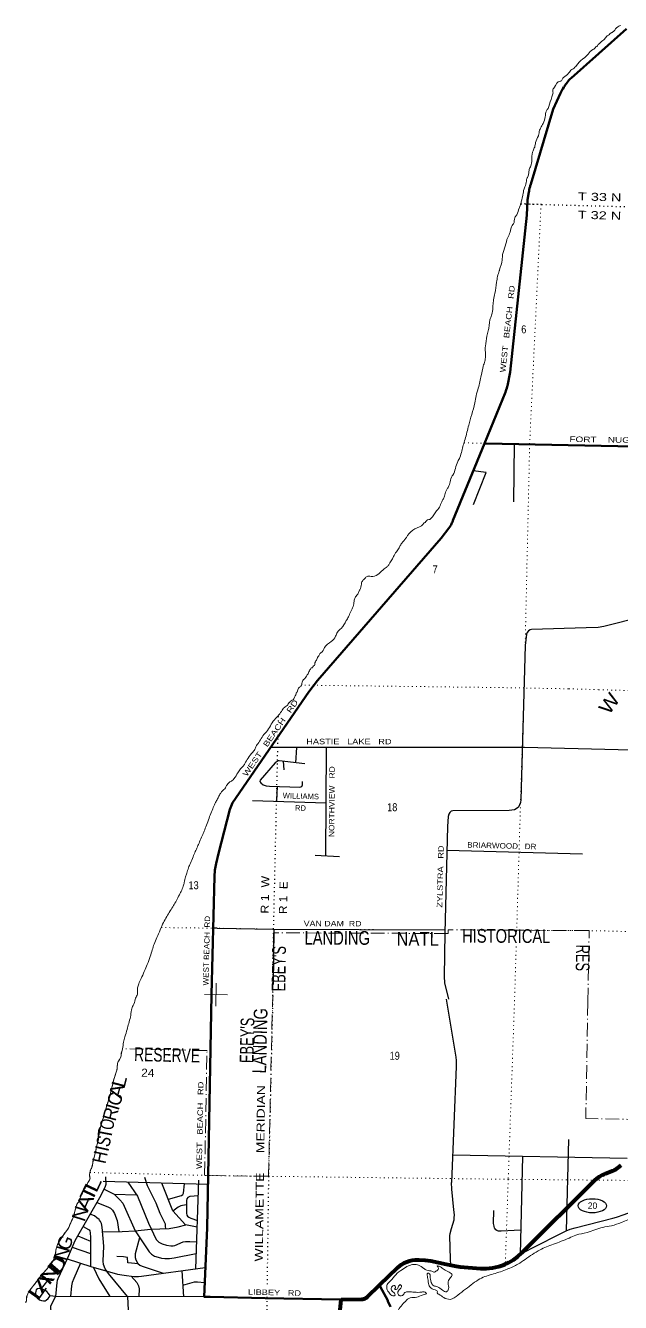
# Model space of a CAD drawing. Header units: feet. Extents: x -493433 to -244333, y 184684 to 373072.
# Drawn here: x -433929 to -420945, y 272885 to 300780 of the extents above; entities that cross this region are included whole.
import ezdxf
from ezdxf.enums import TextEntityAlignment as Align

# ---------------------------------------------------------------- set-up
doc = ezdxf.new("R2010")
doc.units = ezdxf.units.FT
doc.header["$LTSCALE"] = 60
doc.linetypes.add('DOT_DASHED', pattern=[7.7, 5, -1.2, 0.3, -1.2])
doc.linetypes.add('DOTTED', pattern=[1.5, 0.3, -1.2])
for name, color, linetype, lineweight in [('17', 7, 'Continuous', 25), ('23', 7, 'Continuous', 70), ('26', 7, 'Continuous', 40), ('27', 7, 'Continuous', 13), ('29', 7, 'Continuous', 25), ('30', 7, 'Continuous', 13), ('39', 7, 'Continuous', 13), ('4', 7, 'Continuous', 13), ('44', 7, 'DOT_DASHED', 13), ('6', 7, 'DOTTED', 25), ('7', 7, 'DOTTED', 13)]:
    doc.layers.add(name, color=color, linetype=linetype, lineweight=lineweight)
doc.layers.add('42', color=7, linetype='Continuous')

msp = doc.modelspace()

# ---------------------------------------------------------------- linework, layer by layer
at = {"layer": '17'}
msp.add_ellipse((-421556.9, 274997.02), major_axis=(-309.24, 1), ratio=0.500121, dxfattribs=at)
at = {"layer": '23'}
for points in [[(-426200.17, 273264.21), (-425801, 273648.95), (-425753.97, 273690.8), (-425719.91, 273715.63), (-425666.04, 273748.09), (-425609.07, 273774.74), (-425549.62, 273795.29), (-425488.36, 273809.52), (-425425.94, 273817.26), (-425388.05, 273817.97), (-425363.19, 273818.44), (-425338.05, 273817.17), (-425203.5, 273810.37), (-425086.6, 273793.7), (-424745.41, 273721.05), (-424529.76, 273674.61), (-424440.81, 273661.96), (-423999.88, 273627.36), (-423878.59, 273626.99), (-423739.86, 273640.2), (-423603.27, 273667.83), (-423602.31, 273668.11), (-423489.41, 273706.96), (-423381.2, 273757.4), (-423278.85, 273818.88), (-423183.49, 273890.71), (-423096.16, 273972.12), (-421500, 275554.95), (-421458.26, 275591.09), (-421398.76, 275635.01), (-421335, 275672.46), (-421298.33, 275689.3), (-421273.2, 275700.84), (-421248.33, 275710.33), (-421124.55, 275757.58), (-421099.49, 275767.14), (-421074.55, 275780.84), (-421056.12, 275790.96), (-420991.4, 275834.1), (-420931.54, 275883.77)], [(-427038, 272951.95), (-426595.02, 272955.37), (-426570.64, 272958.57), (-426546.73, 272964.31), (-426523.55, 272972.51), (-426501.35, 272983.09), (-426480.39, 272995.93), (-426473.13, 273001.12), (-426200.17, 273264.21)], [(-427071.83, 272650.04), (-427038, 272951.95)]]:
    msp.add_lwpolyline(points, dxfattribs=at)
at = {"layer": '26'}
for points in [[(-423911.1, 291652.65), (-423455.61, 292769.35), (-423444.17, 292797.39), (-423437.75, 292819.35), (-423426.78, 292856.83), (-423416.08, 292893.43), (-423413.4, 292906.83), (-423353.37, 293206.71), (-422989.62, 296637.74), (-422969.65, 296971.66), (-422943.57, 297139.57), (-422939.99, 297162.66), (-422935.38, 297189.57), (-422928.69, 297228.63), (-422918.49, 297265.11), (-422915.35, 297276.32), (-422903.67, 297315.11), (-422410.75, 298952.15), (-422255.08, 299304.23), (-422208.85, 299386.98), (-422202.38, 299398.56), (-422178.99, 299436.98), (-422177.44, 299439.45), (-422168.59, 299451.02), (-422140.69, 299489.45), (-422123.3, 299513.41), (-422104.62, 299538.41), (-422086.28, 299563.41), (-422070.52, 299583.33), (-422069.24, 299584.64), (-422040.73, 299613.77), (-422020.38, 299631.89), (-420811.45, 300707.92)], [(-429714.46, 282690.69), (-429473.34, 283656.97), (-429412.56, 283802.27), (-427745.51, 286223.4), (-427558.64, 286471.77), (-424856.63, 289577.7), (-424689.81, 289802.85), (-424670.79, 289828.53), (-424655.57, 289852.85), (-424642.38, 289873.92), (-424621.87, 289914.33), (-424613.16, 289931.48), (-424599.76, 289964.33), (-423911.1, 291652.65)], [(-423911.1, 291652.65), (-423884.04, 291652.1), (-420648.53, 291585.96), (-416117.05, 291489.59)], [(-429871.62, 279611.77), (-429807.33, 282189.95), (-429794.63, 282331.71), (-429767.05, 282472.22), (-429714.46, 282690.69)], [(-429900.99, 273005.44), (-430033.34, 273009.17), (-429968.16, 274518.15), (-429945.38, 275656.52), (-429871.62, 279611.76)], [(-425967.03, 272788.31), (-426019.39, 272914.65), (-426024.13, 272924.48), (-426186.05, 273236.95), (-426200.17, 273264.21)], [(-427038, 272951.95), (-427063, 272952.33), (-428697, 272976.95), (-429900.99, 273005.44)]]:
    msp.add_lwpolyline(points, dxfattribs=at)
at = {"layer": '29'}
for p, q in [((-423263.33, 291639.41), (-423280.69, 290377.36)), ((-428014.17, 285009.07), (-428036.58, 284674.33)), ((-427368.73, 285008.49), (-427384.66, 282645.18)), ((-428306.25, 284707.06), (-428293.99, 284523.73)), ((-428439.7, 284155.83), (-428454.38, 283843.73)), ((-428976.25, 283852.05), (-427376.87, 283800.04)), ((-427604.3, 282658.21), (-427076.79, 282626.92)), ((-424732.85, 282762), (-421772.4, 282685.21)), ((-429745.85, 281060.46), (-429835.48, 281061.26)), ((-428511.44, 281029.17), (-428525.7, 279830.57)), ((-424750, 279510.95), (-424539.62, 278241.01)), ((-424526.96, 278041.87), (-424629.37, 275502.88)), ((-422082, 276447.95), (-422130.32, 274447.91)), ((-424602, 276107.95), (-420798, 276039.95)), ((-423082.84, 276076.9), (-423130, 273940.95)), ((-429949.3, 275460.51), (-432235.17, 275527.4)), ((-430215.75, 273619.54), (-430143.31, 275554.77)), ((-431998.39, 275247.5), (-431506.98, 275232.36)), ((-432788.74, 274338.36), (-432511.9, 274221.14)), ((-432910, 274093.83), (-432511.05, 273954.02)), ((-430520.6, 273577.49), (-430484.63, 273009.99)), ((-433272.3, 273015.06), (-433395.09, 273027.41)), ((-430033.34, 273009.17), (-433272.3, 273015.06))]:
    msp.add_line(p, q, dxfattribs=at)
for points in [[(-424154.03, 290316.94), (-423876.41, 291016.24), (-424157.1, 291049.57)], [(-420468.02, 287862.19), (-421308.88, 287649.98), (-421432.35, 287632.26), (-421692.38, 287625.76), (-422885.81, 287587.79), (-422916.97, 287578.63), (-422952.63, 287553.66), (-422981.15, 287521.56), (-422998.08, 287482.85), (-423023.66, 287234.11), (-423120.22, 283865.13), (-423127.35, 283808.05), (-423147.32, 283753.83), (-423172.28, 283703.88), (-423202.23, 283679.63), (-423255.71, 283643.96), (-423373.47, 283629.06), (-424604.68, 283627.76), (-424642.74, 283615.42), (-424671.27, 283586.88), (-424692.66, 283551.21), (-424705.17, 283500.57), (-424720.21, 283285.83), (-424776.42, 280956.39), (-424791.47, 280008.45), (-424781.81, 279869.82), (-424700.66, 279512.75)], [(-416973.57, 282967.82), (-416950.04, 283445.12), (-416969.51, 283476.32), (-416997.84, 283485.95), (-417696.43, 283531.62), (-417714.73, 283551.23), (-417715.77, 283590.14), (-417707.63, 283889.34), (-417725.43, 283936.49), (-417761.09, 283975.73), (-417806.68, 284013.23), (-418256.71, 284375.27), (-418298.69, 284427.72), (-418345.14, 284566.96), (-418448.63, 284807.41), (-418488.47, 284856.85), (-418534.83, 284878.25), (-418581.18, 284892.52), (-418656.91, 284900.65), (-423042.23, 285004.59), (-428581.27, 285009.58)], [(-427836.85, 284650.09), (-428396.1, 284717.97), (-428418.73, 284717.71), (-428477.32, 284672.87), (-428810.96, 284295.75), (-428814.51, 284264.67), (-428795.67, 284235.28), (-428743.2, 284193.32), (-428675.7, 284167.35), (-428607.7, 284161.22), (-427940.93, 284139.81), (-427896.06, 284154.72), (-427883.88, 284189.75), (-427886.45, 284267.08)], [(-429745.85, 281060.46), (-428511.44, 281036.3), (-424774.84, 281022.04)], [(-424539.62, 278241.01), (-424531.04, 278171.48), (-424527.46, 278132.1), (-424526.96, 278041.87)], [(-432180.84, 275628.94), (-432178.38, 275462.98), (-432190.79, 275420), (-432287.24, 275222.72), (-432850.3, 274229.8), (-433016.7, 273850.84), (-433221.59, 273401.46), (-433238.21, 273360.82), (-433246.43, 273320.23), (-433272.3, 273015.06)], [(-431333.88, 275625.22), (-431274.84, 275439.12), (-431084.21, 275063.56), (-430999.79, 274832.75), (-430885.12, 274601.37), (-430878.52, 274550.44), (-430874.07, 274495.83)], [(-432210.02, 275362.04), (-431998.39, 275247.5), (-431868.19, 275123.09), (-431809.1, 275052.89), (-431773.37, 274985.92), (-431539.41, 274446.67), (-431233.36, 273988.52), (-431177.63, 273937.16), (-431111.16, 273896.52), (-431033.61, 273870.66), (-430961.58, 273854.76), (-430889.59, 273848.49), (-430786.2, 273844.8), (-430685.24, 273857.65), (-430203.1, 273957.67)], [(-431696.98, 275511.65), (-431488.94, 275205.83), (-431247.89, 274614.17), (-431075.04, 274259.04), (-431018.84, 274199.47), (-430944.99, 274166.22), (-430852.67, 274132.97), (-430761.04, 274118.46), (-430704.95, 274118.19), (-430668.03, 274129.27), (-430490.77, 274206.86), (-430440.59, 274215.04), (-430346.75, 274217.94), (-430193.62, 274210.91)], [(-430181.65, 274530.54), (-430439.77, 274583.02), (-430716.46, 274885.78), (-430950.85, 275489.82)], [(-430810.47, 275142.91), (-430528.71, 275220.1), (-430498.16, 275241.31), (-430481.29, 275275.52), (-430457.01, 275475.37)], [(-424647.32, 273699.15), (-424657.47, 273827.65), (-424671.78, 274338.4), (-424664.62, 274390.92), (-424633.61, 274500.7), (-424576.36, 274691.64), (-424571.59, 274734.6), (-424569.2, 274796.66), (-424581.13, 274911.22), (-424624.07, 275359.92), (-424629.37, 275502.88)], [(-422130.32, 274447.91), (-422042.98, 274484), (-421933.25, 274515.03), (-421112.64, 274725.06), (-421033.92, 274748.93), (-420864.55, 274806.21), (-420597.38, 274906.45), (-420244.33, 275049.65), (-420110.75, 275111.72), (-419905.59, 275211.95), (-419460, 275432.95)], [(-432374.69, 275068.52), (-432130.38, 274975.31), (-432076.71, 274941.3), (-432030.67, 274897.72), (-431990.05, 274831.22), (-431930.43, 274675.15), (-431892.18, 274434.43)], [(-430155.98, 275216.37), (-430343.5, 275202.58), (-430387.37, 275174.81), (-430409.53, 275145.25), (-430413.73, 275113.4), (-430416.89, 274835.96), (-430405.84, 274790.59), (-430391.07, 274768.42), (-430361.52, 274746.25), (-430318.16, 274723.52), (-430176.26, 274674.56)], [(-431702.19, 273012.2), (-432117.53, 273514.32), (-432194.28, 273621.06), (-432226.66, 273715.46), (-432233.77, 273787.54), (-432223.29, 274111.54), (-432253.79, 274530.36), (-432274.84, 274611.78), (-432294.69, 274655.73), (-432313.42, 274681.42), (-432324.05, 274693.98), (-432370.39, 274737.01), (-432424.68, 274774.85), (-432519.39, 274813.34)], [(-430423.63, 275015.05), (-430542.47, 274997.48), (-430595.9, 274970), (-430713.97, 274879.37)], [(-423120, 274461.95), (-423550.61, 274443.42), (-423603.09, 274444.62), (-423626.94, 274449.39), (-423644.83, 274456.55), (-423665.11, 274472.06), (-423679.42, 274489.96), (-423690.16, 274506.67), (-423703.28, 274548.44), (-423712.82, 274612.88), (-423709, 274892.95)], [(-432670.28, 274547.26), (-432555.19, 274481.69), (-432543.96, 274469.16), (-432529.19, 274447), (-432518.12, 274406.36), (-432512.16, 274301.92), (-432510.14, 273670.44)], [(-432246.34, 274428.02), (-431817.93, 274435.77), (-431539.34, 274450.69), (-431203.97, 274482.64), (-430792.25, 274499.1), (-430600.01, 274533.72), (-430430.83, 274581.2)], [(-431439.84, 274297.62), (-431536.59, 273949.93), (-431535.83, 273866.97), (-431524.92, 273819.01), (-431476.74, 273737.66), (-431432.43, 273700.72), (-431386.35, 273679.69), (-430925.59, 273521.63)], [(-423130, 273940.95), (-422331, 274345.95), (-422130.32, 274447.91)], [(-433021.3, 273840.36), (-432503.83, 273668.34), (-431920.09, 273500.61), (-431779.55, 273479.05), (-431569.06, 273453.19), (-431463.82, 273451.34), (-431396.56, 273456.67), (-430005.72, 273648.51)], [(-432727.79, 273742.79), (-432877.79, 273405.86), (-432909.55, 273323.88), (-432929.1, 273249.97), (-432947.99, 273014.47)], [(-431463.02, 273726.22), (-431697.63, 273749.84), (-431703.48, 273868.59), (-431792.04, 273878.28), (-431935.02, 273888.99)], [(-432442.89, 273650.83), (-432331.41, 273397.68), (-432087.66, 273012.91)], [(-431624.8, 273460.04), (-431502.59, 273323.88), (-431465.06, 273244.8), (-431450.9, 273179.8), (-431454.46, 273011.75)], [(-430020.26, 273312.05), (-430176.88, 273331.27), (-430251.51, 273324.73), (-430500.26, 273256.56)], [(-433272.3, 273015.06), (-433371.16, 272832.51), (-433385.93, 272793.71), (-433387.87, 272765.86), (-433364, 272532.15), (-433360.08, 272413.18), (-433371.34, 272355.34), (-433437.18, 272177.6), (-433456.09, 272106.54), (-433459.79, 272034.5), (-433454.78, 271990.92), (-433320.06, 271673.93)], [(-431702.19, 273012.2), (-431673.99, 272424.24), (-431663.23, 272296.81), (-431571.26, 271877.38), (-431563.52, 271823.92), (-431563.52, 271792.52), (-431567.21, 271775.89), (-431629.99, 271607.8), (-431641.07, 271565.3), (-431642.61, 271512.74), (-431637.38, 271474.8), (-431628.15, 271448.94), (-431602.45, 271395.36), (-431507.11, 271208.58), (-431493.36, 271170), (-431488.96, 271125.38), (-431493.36, 271103.5), (-431519.95, 271050.64), (-431569.06, 270957.57), (-431593.07, 270922.47), (-431639.23, 270876.29), (-431742.55, 270804.77)]]:
    msp.add_lwpolyline(points, dxfattribs=at)
msp.add_lwpolyline([(-433395.09, 273027.41), (-433430.23, 273083.73), (-433467.16, 273120.68), (-433502.24, 273144.69), (-433575.77, 273179.58), (-433600.1, 273185.33), (-433633.34, 273190.87), (-433668.42, 273183.48), (-433695.05, 273163.7), (-433707.2, 273129.92), (-433714.58, 273091.12), (-433709.04, 273059.72), (-433694.27, 273017.23), (-433672.05, 272984.23), (-433624.55, 272943.21), (-433581.64, 272924.87), (-433536.3, 272917.43), (-433502.24, 272919.33), (-433476.39, 272935.96), (-433438.48, 272971.91)], close=True, dxfattribs=at)
at = {"layer": '39'}
for p, q in [((-422420.95, 299357.5), (-422421.23, 299340.02)), ((-425155.9, 289979.52), (-425151.24, 289983.36))]:
    msp.add_line(p, q, dxfattribs=at)
for points in [[(-420943.15, 300779.98), (-420948.57, 300779.02), (-421049.6, 300705.43), (-421093.53, 300652.33), (-421124.43, 300631.07), (-421140.91, 300619.47), (-421175.71, 300602.35), (-421184.31, 300584.47), (-421231.57, 300555.64), (-421290.2, 300482.81), (-421329.51, 300449.72), (-421428.82, 300365.99)], [(-421428.82, 300365.99), (-421462.45, 300320.64), (-421482.9, 300311.17), (-421512.12, 300277.77), (-421547.11, 300254.63), (-421750.6, 300059.12), (-421775.26, 300043.73), (-421900.31, 299908.38), (-421979.16, 299834.13), (-422007.92, 299816.85), (-422070.59, 299744.14), (-422074.8, 299738.22), (-422184.55, 299642.71), (-422209.63, 299613.22), (-422220.6, 299583.33), (-422247.4, 299563.96), (-422263.53, 299564.43), (-422386.5, 299431.04), (-422411.7, 299397.52), (-422420.95, 299357.5)], [(-422421.23, 299340.02), (-422416.39, 299306.98), (-422441.18, 299219.05), (-422507.79, 299013.45), (-422525.22, 298969.64), (-422561.1, 298916.28), (-422587.26, 298782.05), (-422633.76, 298642.36), (-422687.24, 298539.15), (-422708.83, 298491.43), (-422732.32, 298379.27), (-422736.65, 298369.32), (-422797.5, 298222), (-422816.48, 298125.83), (-422853.18, 298044.3), (-422864.28, 298010.37), (-422879.23, 297845.56), (-422903.44, 297709.25), (-422933.8, 297637.6), (-422941.29, 297589.47), (-422951.55, 297515.21), (-422962.76, 297477.25), (-422981.73, 297449.59), (-422995.86, 297381.5), (-423027.83, 297255.49), (-423049.35, 297209.78), (-423073.38, 297079.51), (-423077.88, 297063.52), (-423117.63, 296879.3)], [(-423124.11, 296885.29), (-423128.13, 296865.5), (-423154.63, 296787.69), (-423209.25, 296646.24), (-423247.5, 296580.87), (-423279.64, 296448.82), (-423304.84, 296415.3), (-423351.69, 296263.54), (-423403.4, 296152.22), (-423459.51, 295960.43), (-423515.44, 295774.68), (-423526.95, 295658.14), (-423583.77, 295442.19), (-423590.48, 295420.22), (-423626.3, 295300.38), (-423646.24, 295172), (-423683.67, 294929.28), (-423711.97, 294791.07), (-423727.93, 294660.56), (-423742.84, 294497.78), (-423775.92, 294402.04), (-423795.97, 294338.14), (-423809.8, 294211.61), (-423832.93, 294111.53), (-423858.56, 293995.42), (-423891.19, 293778.75), (-423897.06, 293716.46), (-423889.38, 293567.11), (-423889.8, 293553.03), (-423907.13, 293444.72), (-423938.5, 293338.85), (-423982.81, 293136.64), (-424047.45, 292860.47), (-424094.78, 292692.6), (-424121.6, 292536.22), (-424189.57, 292284.33), (-424254.98, 292050.51), (-424336.77, 291740.59), (-424408.89, 291484.8), (-424447.26, 291346.89), (-424496.35, 291255.65), (-424603.92, 290960.6), (-424616.55, 290942.84), (-424662.8, 290811.21), (-424674.61, 290753.13), (-424706.74, 290689.59), (-424715.4, 290669.7), (-424749.32, 290614.28), (-424785.08, 290496.45), (-424819.41, 290426.94), (-424928.69, 290210.53), (-424955.89, 290177.08), (-425083.9, 290009.57), (-425106.61, 289992.12), (-425151.24, 289983.36)], [(-425155.9, 289979.52), (-425167.66, 289973.77), (-425188.77, 289942.15), (-425231.98, 289913.2), (-425248.83, 289889.52), (-425431.41, 289786.1), (-425589.05, 289639.63), (-425627.06, 289582.31), (-425719.12, 289470.17), (-425757.37, 289404.8), (-425774.62, 289367.03), (-425835.51, 289286.21), (-425897.23, 289177.21), (-426003.29, 289001.01), (-426045.15, 288949.85), (-426057.48, 288942.15), (-426104.85, 288909.3), (-426208.59, 288811.61), (-426351.82, 288743.3), (-426384.12, 288742.24), (-426440.26, 288753.97), (-426501.55, 288727.56), (-426522.48, 288701.99), (-426576.61, 288645.15), (-426593.98, 288603.35), (-426603.76, 288545.2), (-426615.75, 288481.08), (-426647.53, 288429.63), (-426677.88, 288357.98), (-426715.47, 288314.76), (-426747.79, 288245.19), (-426757.16, 288201.14), (-426778.56, 288090.95), (-426832.29, 287979.69), (-426882.14, 287862.28), (-426928.99, 287779.04), (-427038.84, 287611), (-427119.95, 287528.77), (-427162.93, 287439.37), (-427257.13, 287323.25), (-427402.25, 287190.53), (-427482.34, 287074), (-427502.85, 287062.51), (-427509.56, 287040.55), (-427553.79, 286977.37), (-427569.21, 286933.51), (-427611.71, 286860.21), (-427635.91, 286792.41), (-427642.01, 286790.58), (-427669.45, 286749.07), (-427677.52, 286749.31), (-427721.27, 286702.23), (-427764.02, 286620.89), (-427835.63, 286518.23), (-427864.68, 286490.87), (-427897.35, 286409.22), (-427925.4, 286347.58), (-427931.38, 286349.78), (-427933.75, 286337.76), (-427956.46, 286320.29), (-427990.96, 286244.74), (-428003.83, 286218.93), (-428012.02, 286215.14), (-428027.78, 286159.18), (-428057.49, 286109.69), (-428070.77, 286069.79), (-428151.22, 286009.69), (-428167.99, 285988.02), (-428182.27, 285982.4), (-428207.65, 285942.85), (-428279.97, 285884.54), (-428343.05, 285797.74), (-428420.71, 285695.25), (-428522.91, 285581.4), (-428697.98, 285322.6), (-428706.28, 285314.79), (-428860.18, 285089.62), (-428891.54, 285052.27), (-428913.66, 284986.43), (-428970.45, 284907.5), (-429073.25, 284773.52), (-429143.26, 284656.7), (-429187.61, 284589.51), (-429239.53, 284538.65), (-429294.36, 284457.66), (-429380.98, 284325.21), (-429420.47, 284286.08), (-429482.23, 284243.57), (-429540.74, 284174.77), (-429599.78, 284087.86), (-429628.72, 284064.53), (-429668.61, 284011.31), (-429672.82, 284005.39), (-429689.55, 283985.96)], [(-429689.55, 283985.96), (-429728.45, 283905.5), (-429770.17, 283831.43), (-429818.46, 283729.17), (-429869.19, 283602.69), (-429924.18, 283464.14), (-429981.47, 283309.46), (-430030.22, 283180.92), (-430072.44, 283078.55), (-430129.31, 282948.13), (-430177.77, 282835.76), (-430224.03, 282733.46), (-430272.57, 282617.05), (-430331.56, 282480.6), (-430371.73, 282380.22), (-430410.2, 282261.6), (-430435.83, 282183.19), (-430464.32, 282058.33), (-430485.88, 281981.87), (-430534.48, 281861.41), (-430572.09, 281791.31), (-430637, 281663.06), (-430699.52, 281554.99), (-430772.33, 281437), (-430847.26, 281312.97), (-430918.22, 281184.83), (-430989.76, 281024.35), (-431061.41, 280857.79), (-431122.63, 280709.25), (-431163.13, 280590.67), (-431206.1, 280445.85), (-431271.84, 280271.1), (-431337.21, 280116.56), (-431408.68, 279960.12), (-431459.27, 279841.72), (-431482.99, 279757.22), (-431488.54, 279643)], [(-431488.54, 279643), (-431488.18, 279621.24), (-431528.45, 279533.26), (-431563.6, 279402.75), (-431580.36, 279374.85), (-431614.84, 279274.62), (-431640.42, 279119.68), (-431677.8, 278979.13), (-431710.88, 278850.61), (-431760.81, 278690.14), (-431791.7, 278569.64), (-431810.91, 278428.7), (-431812.1, 278422.08)], [(-405859.4, 279203.85), (-405994, 278903.95), (-406170, 278517.95), (-406547, 277857.95), (-406876, 277493.95), (-407110, 277304.95), (-407297, 277231.95), (-407460, 277108.95), (-407717, 276844.95), (-408074, 276533.95), (-408325, 276435.95), (-408572, 276421.95), (-408750, 276365.95), (-408937, 276244.95), (-409327, 275970.95), (-409573, 275845.95), (-409785, 275795.95), (-409998, 275751.95), (-410233, 275687.95), (-410533, 275563.95), (-410875, 275462.95), (-411053, 275448.95), (-411152, 275425.95), (-411362, 275355.95), (-411832, 275235.95), (-412048, 275235.95), (-412211, 275411.95), (-412470, 275663.95), (-412713, 275789.95), (-412984, 275867.95), (-413163, 275899.95), (-413408, 275839.95), (-413649, 275751.95), (-413914, 275568.95), (-414596, 275079.95), (-414825, 274955.95), (-415105, 274960.95), (-415371, 275020.95), (-415735, 275141.95), (-416284, 275252.95), (-416586, 275323.95), (-416848, 275354.95), (-416997, 275350.95), (-417156, 275396.95), (-417350, 275376.95), (-417692, 275281.95), (-417852, 275261.95), (-418069, 275269.95), (-418305, 275274.95), (-418540, 275206.95), (-418748, 275174.95), (-419034, 275115.95), (-419381, 275115.95), (-419693, 275134.95), (-419839, 275102.95), (-420088, 274998.95), (-420376, 274876.95), (-420924, 274632.95), (-421140, 274561.95), (-421332, 274523.95), (-421673, 274412.95), (-421915, 274356.95), (-422066, 274291.95), (-422408, 274156.95), (-422700, 274032.95), (-422867, 273935.95), (-423182, 273720.95), (-423415, 273610.95), (-423715, 273508.95), (-424013, 273399.95), (-424163, 273297.95), (-424491, 273044.95), (-424662, 272951.95), (-424803, 272991.95), (-424911, 273063.95), (-424945, 273092.95), (-424938, 273118.95), (-424992, 273159.95), (-425073, 273193.95), (-425128, 273268.95), (-425149, 273402.95), (-425160, 273507.95), (-425153, 273525.95), (-425111, 273510.95), (-425098, 273460.95), (-425073, 273320.95), (-425021, 273249.95), (-424939, 273227.95), (-424831, 273151.95), (-424741, 273118.95), (-424695, 273178.95), (-424708, 273312.95), (-424668, 273410.95), (-424619, 273486.95), (-424683, 273542.95), (-424793, 273602.95), (-424873, 273665.95)], [(-431812.1, 278422.08), (-431844.22, 278290.09), (-431844.52, 278275.95), (-431899.63, 278155.98), (-431905.85, 278148.04), (-431921.07, 278097.88), (-431930.86, 278019.34), (-431933.89, 277972.96), (-431955.74, 277896.69), (-431998.95, 277766.37), (-432034.36, 277623.76), (-432069.63, 277487.21), (-432083.54, 277404.71), (-432102.93, 277348.58), (-432150.52, 277202.2), (-432191.94, 277061.74), (-432231.51, 276913.16), (-432283.24, 276762.83), (-432290.13, 276724.61), (-432332.11, 276650.8), (-432334.65, 276626.62), (-432336.93, 276614.56), (-432337.77, 276483.32), (-432347.77, 276394.69), (-432369.58, 276320.45), (-432400.91, 276179.77), (-432433.76, 276061.33), (-432463.08, 275920.62), (-432481.19, 275830.14), (-432502.17, 275794.24), (-432530.76, 275685.82), (-432526.21, 275617.07), (-432520.59, 275596.75), (-432562.75, 275514.87), (-432566.97, 275506.88), (-432617.76, 275398.93), (-432657.33, 275343.24), (-432689.22, 275269.21), (-432752.7, 275135.28), (-432774.16, 275077.19), (-432807.49, 275029.44), (-432814.03, 275007.37), (-432855.22, 274877), (-432888.48, 274740.41), (-432960.42, 274588.5), (-432996.61, 274502.44), (-433029.86, 274458.74), (-433131.94, 274313.52), (-433200.98, 274201.92), (-433205.15, 274195.96), (-433256.21, 274075.9), (-433286.05, 273910.96), (-433339.56, 273770.77), (-433397.91, 273687.21), (-433424.71, 273661.53), (-433522.09, 273546.51), (-433617.37, 273435.48), (-433694.31, 273332.13), (-433777.36, 273226.89), (-433864.73, 273107.62), (-433908.12, 272969.22), (-433911.32, 272914.77), (-433928.12, 272884.84)], [(-424873, 273665.95), (-424944, 273678.95), (-424918, 273633.95), (-424937, 273587.95), (-424973, 273569.95), (-425004, 273543.95), (-425058, 273566.95), (-425114, 273577.95), (-425173, 273588.95), (-425237, 273629.95), (-425351, 273701.95), (-425452, 273714.95), (-425569, 273683.95), (-425701, 273606.95), (-425848, 273489.95), (-425964, 273353.95), (-426034, 273275.95), (-426043, 273182.95), (-425986, 273088.95), (-425910, 273027.95), (-425863, 273040.95), (-425893, 273099.95), (-425952, 273167.95), (-425942, 273215.95), (-425875, 273252.95), (-425853, 273220.95), (-425872, 273170.95), (-425840, 273167.95), (-425797, 273215.95), (-425749, 273273.95), (-425726, 273247.95), (-425781, 273152.95), (-425802, 273080.95), (-425758, 273029.95), (-425702, 273036.95), (-425649, 273098.95), (-425568, 273116.95), (-425443, 273108.95), (-425283, 273110.95), (-425207, 273109.95), (-425181, 273083.95), (-425252, 273051.95), (-425390, 272998.95), (-425537, 272986.95), (-425639, 272908.95), (-425733, 272806.95), (-425793, 272694.95), (-425781, 272625.95), (-425749, 272499.95), (-425750, 272172.95), (-425824, 271932.95), (-425828, 271747.95), (-425762, 271534.95), (-425675, 271377.95), (-425548, 271347.95), (-425435, 271358.95), (-425394, 271283.95), (-425415, 271180.95), (-425470, 271126.95), (-425544, 271182.95), (-425617, 271197.95), (-425625, 271174.95), (-425587, 271126.95), (-425564, 271055.95), (-425545, 270952.95), (-425494, 270852.95), (-425409, 270778.95), (-425221, 270705.95), (-425061, 270578.95), (-424943, 270500.95), (-424904, 270382.95), (-424902, 270208.95), (-424870, 270071.95), (-424793, 269930.95), (-424689, 269802.95), (-424631, 269745.95), (-424460, 269757.95), (-424317, 269751.95), (-424230, 269722.95), (-424120, 269696.95), (-424072, 269647.95), (-423949, 269597.95), (-423842, 269440.95), (-423754, 269249.95), (-423733, 269122.95), (-423788, 269048.95), (-423923, 268964.95), (-423980, 268862.95), (-423984, 268743.95), (-424070, 268606.95), (-424126, 268482.95), (-424118, 268348.95), (-424027, 268161.95), (-423809, 267801.95), (-423641, 267533.95), (-423466, 267147.95), (-423373, 266968.95)]]:
    msp.add_spline(points, degree=3, dxfattribs=at)
at = {"layer": '4'}
for p, q in [((-429769.14, 279859.83), (-429778.43, 279359.92)), ((-429523.83, 279605.23), (-430023.74, 279614.52))]:
    msp.add_line(p, q, dxfattribs=at)
at = {"layer": '44'}
for p, q in [((-421655.07, 279455), (-421701.8, 276900.99)), ((-429967.94, 278385.83), (-431811.24, 278426.97)), ((-430020.29, 275662.05), (-429967.94, 278385.83)), ((-420509.43, 276884.39), (-421701.8, 276900.99)), ((-429849.94, 275656.44), (-430020.29, 275662.05))]:
    msp.add_line(p, q, dxfattribs=at)
for points in [[(-421655.07, 279454.97), (-421626.65, 281008.18), (-421657.56, 281008.53), (-423207.83, 281017.6), (-424707.35, 281024.76), (-424708.25, 280945.06), (-428513.87, 280959.38), (-428533.38, 279586.02)], [(-429849.94, 275656.44), (-428626, 275640.95), (-428533.38, 279586.02)], [(-431811.24, 278426.97), (-431817.94, 278394.64), (-431842.54, 278297.63), (-431844.41, 278288.97), (-431844.54, 278286.5), (-431844.17, 278279.06), (-431844.41, 278276.48), (-431845.58, 278271.57), (-431852.85, 278247.71), (-431862.64, 278223.6), (-431878.58, 278192), (-431898.6, 278157.67), (-431905.36, 278148.95), (-431911.65, 278134.41), (-431914.88, 278125.01), (-431919.22, 278108.22), (-431923.39, 278081.94), (-431929.3, 278034.39), (-431931.35, 278012.7), (-431932.62, 277981.85), (-431936.32, 277961.6), (-431949.71, 277915.37), (-431995.18, 277779.96), (-432068.41, 277492), (-432082.16, 277409.43), (-432100.11, 277356.95), (-432169.87, 277138.16), (-432233.86, 276904.96), (-432282.05, 276766.58), (-432293.03, 276716.62), (-432329.56, 276659.73), (-432334.9, 276625.2), (-432338.66, 276583.85), (-432337.29, 276494.1), (-432343.93, 276415.39), (-432369.68, 276320.05), (-432398.45, 276189.8), (-432433.68, 276061.68), (-432478.82, 275841.6), (-432515.38, 275758.38), (-432525.97, 275719.12), (-432531.14, 275679.1), (-432527.93, 275630.35), (-432519.93, 275600.55), (-432606.06, 275423.07), (-432661.14, 275334.97), (-432774.85, 275075.69), (-432807.31, 275029.98), (-432848.83, 274897.46), (-432873.03, 274797.34), (-432889.19, 274738.54), (-432993.54, 274507.87), (-433130.75, 274315.3), (-433230.13, 274148.82), (-433260.83, 274058.23), (-433293.23, 273886.18), (-433325.16, 273800.25), (-433373.61, 273716.47), (-433610.3, 273443.91), (-433677.04, 273355.26), (-433853.72, 273124.11), (-433881.79, 273074.63), (-433893.95, 273036.66), (-433909, 272963.79), (-433909.87, 272924.77), (-433913.25, 272908.14), (-433928.69, 272884.4)]]:
    msp.add_lwpolyline(points, dxfattribs=at)
at = {"layer": '6'}
for p, q in [((-423116.35, 296886.24), (-417371.2, 296730.19)), ((-428409.29, 285580.8), (-428406.44, 285704.37)), ((-428514.23, 281040.82), (-428415.94, 285293.55)), ((-428533.38, 279586.01), (-428513.59, 281049.63))]:
    msp.add_line(p, q, dxfattribs=at)
for points in [[(-428533.38, 279586.01), (-428626, 275640.95), (-428658.63, 273235.11)], [(-428661.75, 273005.21), (-428698, 270331.95), (-428823.5, 265079.71)]]:
    msp.add_lwpolyline(points, dxfattribs=at)
at = {"layer": '7'}
for p, q in [((-422669.94, 296874.14), (-423116.89, 296883.32)), ((-422677.34, 296870.73), (-422927.4, 291633.61)), ((-422925.78, 291636.46), (-423044.99, 286312.35)), ((-423047.84, 286310.52), (-427914.15, 286371.11)), ((-423049.14, 286308.45), (-423210.72, 280977.03)), ((-422080.6, 286289.86), (-423045.11, 286308.33)), ((-430967.97, 281074.55), (-429745.85, 281060.46)), ((-428515.45, 281037.09), (-429745.85, 281060.46)), ((-428512.95, 281034.62), (-424797.26, 281024.48)), ((-423220.37, 280658.19), (-423255.93, 279485.3)), ((-432524.86, 275724.14), (-429849.94, 275656.44))]:
    msp.add_line(p, q, dxfattribs=at)
for points in [[(-424358.66, 291662.72), (-422927.92, 291632.49), (-417537.16, 291521.52), (-412142.01, 291400.47)], [(-422070.67, 286289.91), (-421416.2, 286271.32), (-417650.24, 286164.31)], [(-424792.29, 281024.51), (-421657.56, 281008.53), (-414525.81, 280845.78)], [(-423255.93, 279485.3), (-423394, 275574.95), (-423461.94, 273594.54)], [(-429849.94, 275656.44), (-428626, 275640.95), (-423394, 275574.95), (-418042, 275525.95), (-414078.71, 275451.34)]]:
    msp.add_lwpolyline(points, dxfattribs=at)

# ---------------------------------------------------------------- texts
at = {"layer": '17'}
msp.add_text('20', height=140, dxfattribs=at).set_placement((-421553.45, 274928.71), align=Align.CENTER)
at = {"layer": '27'}
for s, height, rotation, width, p in [('WEST   BEACH   RD', 121, 83.681, 1.25, (-423458.2, 293195.92)), ('FORT    NUGENT    RD', 121, 359.122, 1.35, (-422059.11, 291683.57)), ('WEST   BEACH   RD', 121, 55.451, 1.3, (-429098.31, 284362.65)), ('WEST BEACH  RD', 120, 88.572, 1.1, (-429936.74, 279808.41)), ('WEST   BEACH   RD', 121, 88.899, 1.25, (-430081.29, 275797.9)), ('LIBBEY   RD', 120, 358.644, 1.25, (-429075.52, 273055.62))]:
    msp.add_text(s, height=height, rotation=rotation, dxfattribs=dict(at, width=width)).set_placement(p)
at = {"layer": '30'}
for s, rotation, width, p in [('HASTIE   LAKE   RD', 359.948, 1.25, (-427802.09, 285078.88)), ('NORTHVIEW   RD', 89.614, 1.15, (-427189.98, 283049.65)), ('RD', 358.137, 0.85, (-428046.82, 283631.72)), ('ZYLSTRA   RD', 88.618, 1.25, (-424833.13, 281507.85)), ('BRIARWOOD   DR', 358.514, 1.1, (-424289.49, 282822.17)), ('VAN DAM  RD', 359.844, 1.2, (-427858.16, 281102.83))]:
    msp.add_text(s, height=120, rotation=rotation, dxfattribs=dict(at, width=width)).set_placement(p)
msp.add_text('WILLIAMS', height=120, rotation=358.137, dxfattribs=at).set_placement((-428318.01, 283900.68))
at = {"layer": '42', "width": 1.15}
msp.add_text('W', height=302.4, rotation=54.592, dxfattribs=at).set_placement((-421193.94, 285703.43))
at = {"layer": '44'}
for s, rotation, width, p in [('LANDING', 359.766, 0.8, (-427125.75, 280700.05)), ('NATL', 359.766, 0.9, (-425371.39, 280678.45)), ('HISTORICAL', 359.708, 0.8, (-423438.24, 280740.95)), ("EBEY'S", 89.199, 0.7, (-428251.95, 280173.33)), ('RES', 268.952, 0.7, (-421915.67, 280415.65)), ('LANDING', 88.655, 0.8, (-428663.03, 278599.33)), ("EBEY'S", 88.655, 0.7, (-428944.32, 278607.25)), ('RESERVE', 358.721, 0.75, (-430843.14, 278142.35)), ('A', 75.512, 1.15, (-431794.95, 277465.54)), ('L', 75.915, 1.1, (-431739.05, 277676.17)), ('C', 71.791, 0.95, (-431835.92, 277281.91)), ('R', 75.21, 0.95, (-431929.93, 276962.66)), ('O', 79.279, 0.75, (-431999.9, 276750.27)), ('S', 73.878, 0.8, (-432079.65, 276366.89)), ('H', 78.087, 0.9, (-432159.92, 276028.52)), ('T', 64.636, 1.4, (-432414.37, 275209.38)), ('L', 64.971, 1.4, (-432319.7, 275401.1)), ('A', 65.486, 1.35, (-432500.74, 275004.46)), ('N', 72.442, 1.1, (-432595.78, 274782.27)), ('N', 73.992, 1.05, (-432993.28, 273921.28)), ('N', 49.214, 1.65, (-433269.67, 273416.58)), ('D', 50.232, 1.45, (-433119.96, 273604.62)), ('I', 63.021, 1.15, (-433049.27, 273743.24)), ('A', 51.816, 1.7, (-433425.15, 273223.59)), ('L', 55.01, 1.7, (-433558.26, 273052.77))]:
    msp.add_text(s, height=300, rotation=rotation, dxfattribs=dict(at, width=width)).set_placement(p, align=Align.CENTER)
for s, rotation, p in [('I', 73.909, (-431884.42, 277116.85)), ('T', 79.307, (-432040.97, 276552.7)), ('I', 77.291, (-432111.96, 276217.76)), ('G', 67.583, (-432930.03, 274137.43))]:
    msp.add_text(s, height=300, rotation=rotation, dxfattribs=at).set_placement(p, align=Align.CENTER)
at = {"layer": '6'}
for s, rotation, width, p in [('T 33 N', 358.444, 1.35, (-421873.06, 296960.77)), ('T 32 N', 358.444, 1.35, (-421876.75, 296560.89)), ('R 1  W', 88.676, 1.15, (-428624.21, 281377.9)), ('R 1  E', 88.676, 1.1, (-428224.72, 281368.31)), ('WILLAMETTE     MERIDIAN', 89.223, 1.3, (-428751.61, 273778.13))]:
    msp.add_text(s, height=175, rotation=rotation, dxfattribs=dict(at, width=width)).set_placement(p)
at = {"layer": '7', "width": 0.85}
for s, p in [('6', (-423109.83, 294056.24)), ('7', (-425045.4, 288812.41)), ('18', (-426035.92, 283616.28)), ('13', (-430372.14, 281911.94))]:
    msp.add_text(s, height=175, dxfattribs=at).set_placement(p)
at = {"layer": '7'}
for s, height, rotation, width, p in [('19', 175, 359.333, 0.85, (-425982.81, 278188.14)), ('24', 176.4, 358.769, 1.1, (-431405.91, 277816.46))]:
    msp.add_text(s, height=height, rotation=rotation, dxfattribs=dict(at, width=width)).set_placement(p)

doc.saveas('drawing.dxf')
